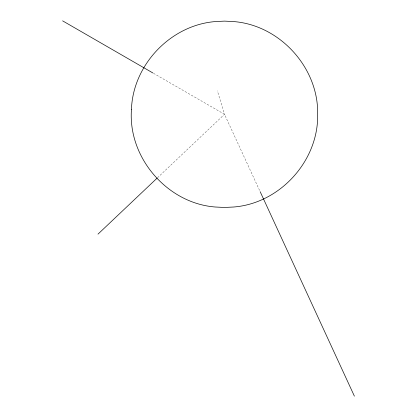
<?xml version="1.0" encoding="UTF-8"?>
<svg xmlns="http://www.w3.org/2000/svg" width="417" height="417" viewBox="0 0 417 417"><rect width="100%" height="100%" fill="white"/><g stroke="black" fill="none" stroke-linecap="round" stroke-linejoin="round"><path stroke-width="0.31" stroke-dasharray="2.08 1.56" d="M157.47 177.788L224.497 114.289L217.372 90.838M153.42 73.267L224.497 114.289L259.895 191.111"/><path stroke-width="0.63" d="M97.995 234.13L157 178.236M62.607 20.85L152.857 72.944M260.172 191.7L354.393 396.15M131.438 109.718C127.962 157.73 167.363 203.407 215.365 207.014L224.497 207.463L233.629 207.014C279.974 203.449 318.661 160.764 317.665 114.289C318.661 67.82 279.974 25.135 233.629 21.569L224.497 21.121L215.365 21.569C170.657 25.088 132.757 64.896 131.438 109.718"/></g></svg>
